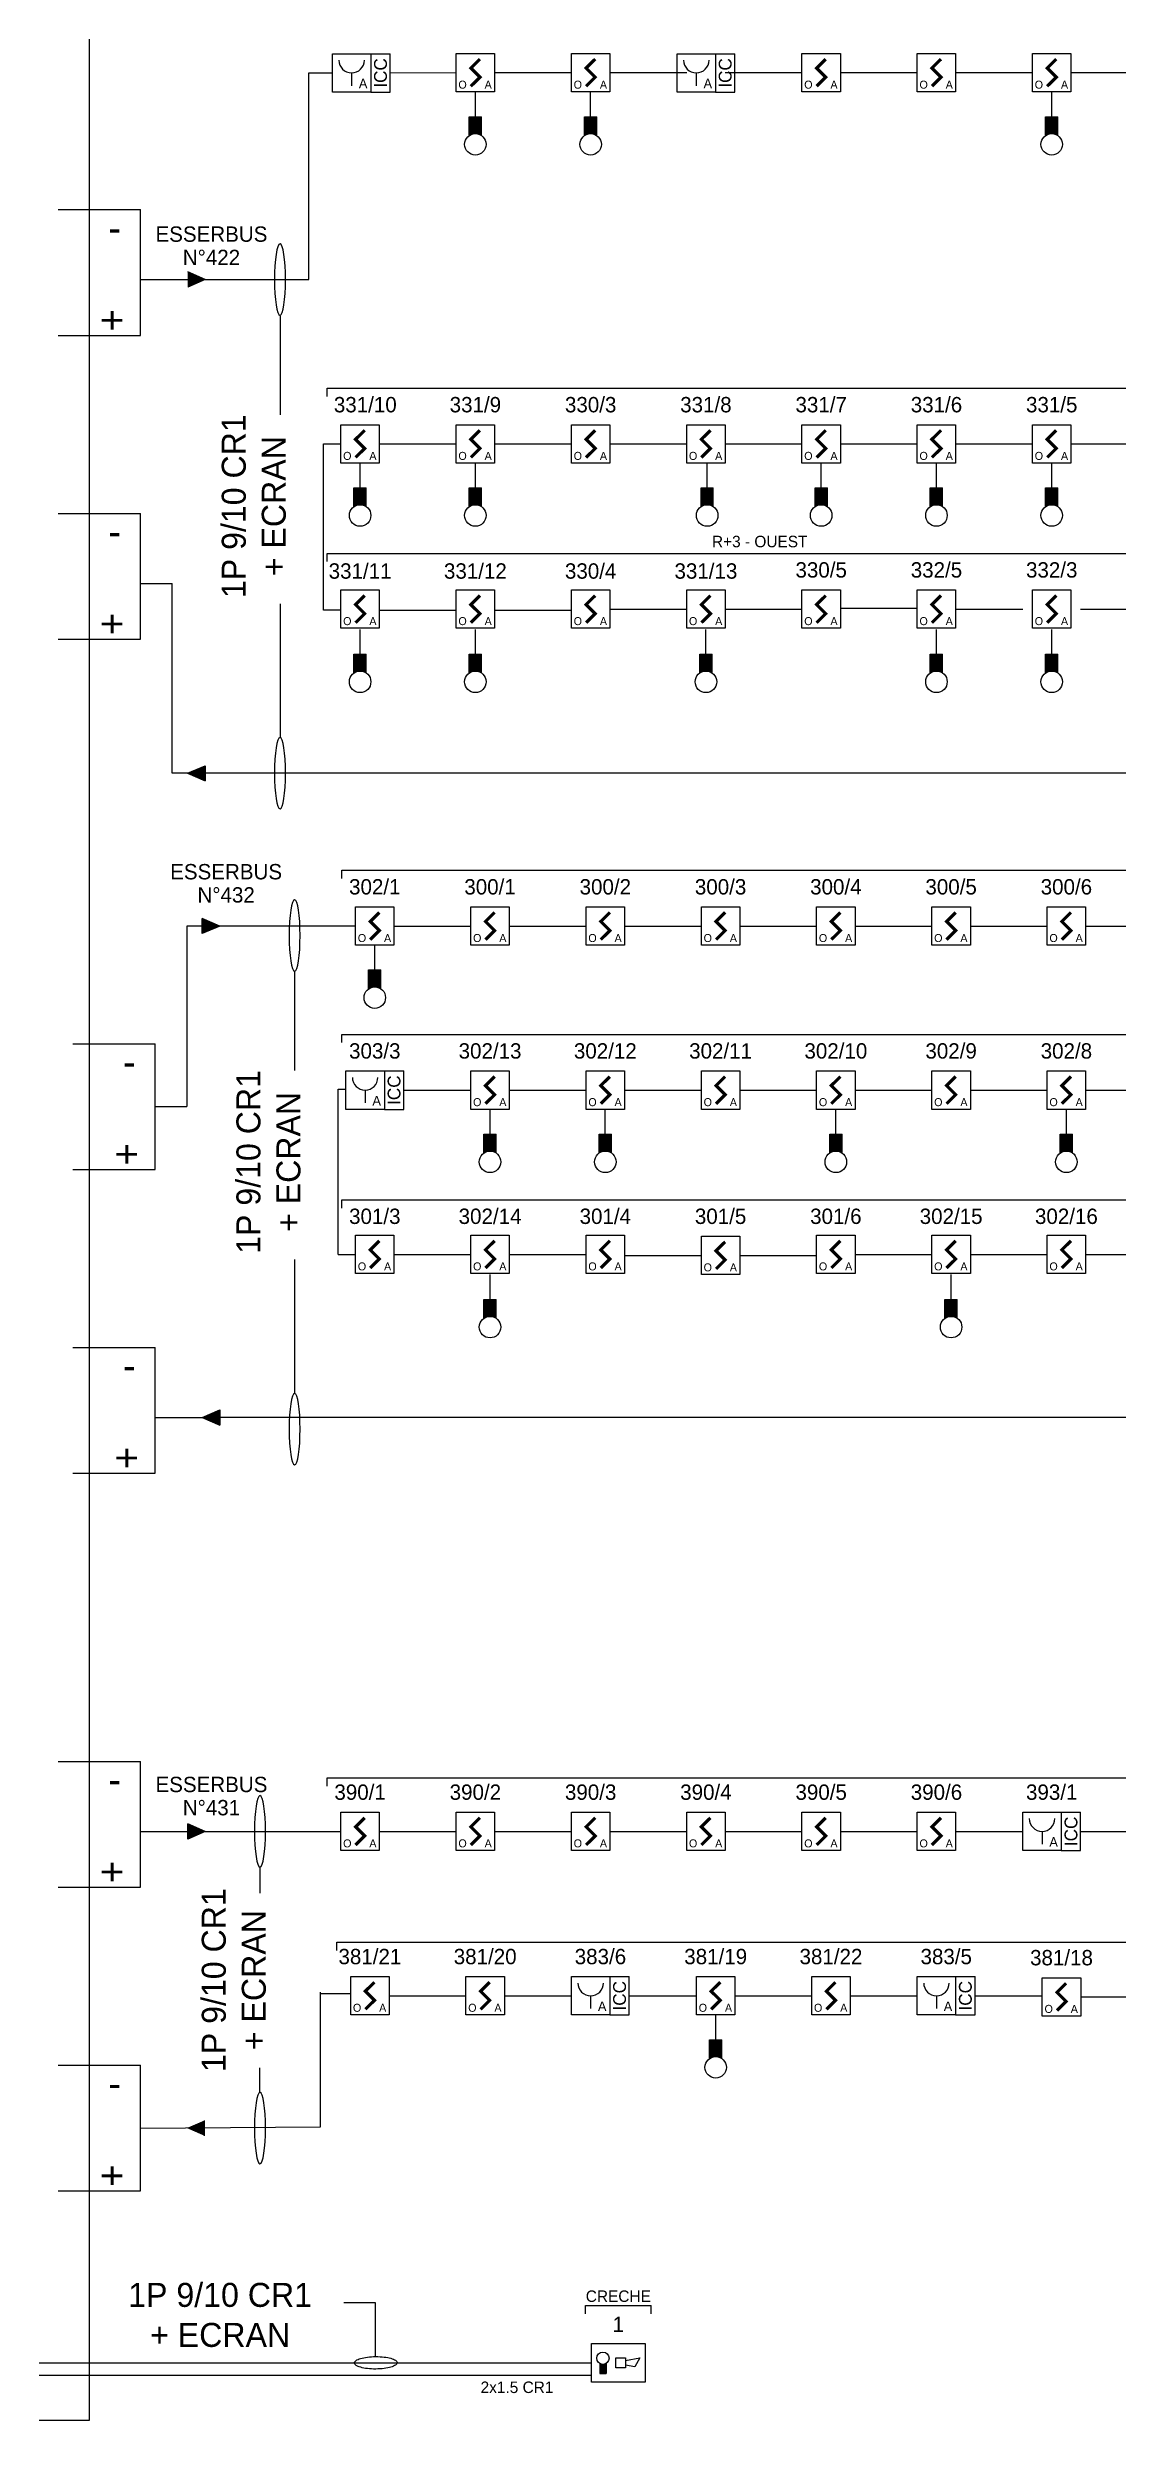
# Model space of a CAD drawing. Header units: millimetres. Extents: x 1942 to 3722, y 1044 to 1602.
# Drawn here: x 2149 to 2225.6, y 1335.1 to 1505 of the extents above; entities that cross this region are included whole.
import ezdxf
from ezdxf.enums import TextEntityAlignment as Align

# ---------------------------------------------------------------- set-up
doc = ezdxf.new("R2010")
doc.units = ezdxf.units.MM
doc.linetypes.add('ACAD_ISO06W100', pattern=[37.5, 24, -3, 0.5, -3, 0.5, -3, 0.5, -3])
for name, color, linetype in [('jcc-adressage', 6, 'Continuous'), ('JCC-CABLE1', 3, 'Continuous'), ('JCC-DECLENCHEUR MANUEL', 5, 'Continuous'), ('JCC-DECLENCHEUR MANUEL AVEC ISOLATEUR', 1, 'Continuous'), ('JCC-INDICATEUR ACTION', 1, 'Continuous'), ('JCC-LOCAUX', 130, 'Continuous'), ('JCC-NIVEAU', 4, 'Continuous'), ('JCC-REPETITEUR ALARME', 1, 'Continuous')]:
    doc.layers.add(name, color=color, linetype=linetype)
doc.layers.add('JCC-OPTIQUE', color=1, linetype='Continuous', lineweight=25)
doc.styles.add('LOCAUX', font='romans.shx', dxfattribs={"width": 0.75})
doc.styles.add('TEXTE', font='romans.shx')

# ---------------------------------------------------------------- blocks, each defined once
blk = doc.blocks.new('voa')
blk.add_lwpolyline([(-3, 3), (3, 3), (3, -3), (-3, -3)], close=True)
at = {"const_width": 0.5}
blk.add_lwpolyline([(0.71, 2.12), (-0.71, 0.71), (0.71, -0.71), (-0.71, -2.12)], dxfattribs=at)
at = {"flags": 1}
for tag, p in [('SYMB_GRAPH', (0.67, 7.09)), ('SYMB_VISIODEF', (0, 1.25)), ('SYMB_VIC', (0, 4.02)), ('ADRESSE', (0, -1.5)), ('ZONE', (0, -1.5)), ('IA', (0.12, -0.63)), ('METIER', (0, -3)), ('CENTRALE', (0.44, -8.82)), ('VARIANTE', (0.67, -11.67))]:
    blk.add_attdef(tag, text='', height=2.5, dxfattribs=at).set_placement(p, align=Align.CENTER)
for tag, height, p in [('LIBELLE', 2.5, (0, 4)), ('TYPE', 1.25, (-2, -2.5)), ('TECH', 1.25, (2, -2.5)), ('LIBELLEZONE', 2.5, (0, -6.5))]:
    blk.add_attdef(tag, text='', height=height).set_placement(p, align=Align.CENTER)
blk = doc.blocks.new('indicateur action')
at = {"layer": 'JCC-INDICATEUR ACTION'}
blk.add_hatch(color=0, dxfattribs=at).paths.add_polyline_path([(0.8, -0.05, -0.315344), (-0.8, -0.05), (-0.8, -2.5), (0.8, -2.5)])
at = {"layer": 'JCC-INDICATEUR ACTION', "color": 0}
for p, q in [((-0.8, -0.05), (-0.8, -2.5)), ((0.8, -2.5), (-0.8, -2.5)), ((0.8, -0.05), (0.8, -2.5))]:
    blk.add_line(p, q, dxfattribs=at)
blk.add_circle((0, 1.1), 1.4, dxfattribs=at)
at = {"layer": 'jcc-adressage', "style": 'TEXTE'}
blk.add_attdef('ADRESSE', text='', height=3, dxfattribs=at).set_placement((0, 5), align=Align.MIDDLE)
at = {"layer": 'JCC-LOCAUX', "style": 'LOCAUX', "width": 0.75, "flags": 8}
for p in [(0, 13.75), (0, 11.25), (0, 8.75)]:
    blk.add_attdef('PIECE', text='', height=1.75, dxfattribs=at).set_placement(p, align=Align.MIDDLE)
blk = doc.blocks.new('déclencheur manuel avec isolateur')
at = {"layer": 'JCC-DECLENCHEUR MANUEL AVEC ISOLATEUR', "color": 0}
for p, q in [((2.5, 2.5), (5.02, 2.5)), ((5.02, -2.5), (5.02, 2.5)), ((0, 0), (0, -1.66)), ((2.5, -2.5), (5.02, -2.5))]:
    blk.add_line(p, q, dxfattribs=at)
blk.add_lwpolyline([(-2.5, 2.5), (2.5, 2.5), (2.5, -2.5), (-2.5, -2.5)], close=True, dxfattribs=at)
blk.add_arc((0, 1.66), 1.66, 180, 0, dxfattribs=at)
at = {"layer": 'jcc-adressage', "style": 'TEXTE'}
blk.add_attdef('ADRESSE', text='', height=3, dxfattribs=at).set_placement((0, 5), align=Align.MIDDLE)
at = {"layer": 'JCC-DECLENCHEUR MANUEL AVEC ISOLATEUR', "color": 0}
blk.add_text('ICC', height=1.668, rotation=90, dxfattribs=at).set_placement((3.76, 0), align=Align.MIDDLE_CENTER)
blk.add_text('A', height=1.25, dxfattribs=at).set_placement((1.5, -2), align=Align.CENTER)
at = {"layer": 'JCC-LOCAUX', "style": 'LOCAUX', "width": 0.85, "flags": 8}
for p in [(0, 13.75), (0, 11.25), (0, 8.75)]:
    blk.add_attdef('PIECE', text='', height=1.75, dxfattribs=at).set_placement(p, align=Align.MIDDLE)
blk = doc.blocks.new('répétiteur alarme')
at = {"layer": 'JCC-REPETITEUR ALARME'}
blk.add_hatch(color=0, dxfattribs=at).paths.add_polyline_path([(-1.6, -0.09, -0.267949), (-2.4, -0.09), (-2.4, -1.4), (-1.6, -1.4)])
at = {"layer": 'JCC-REPETITEUR ALARME', "color": 0}
for p, q in [((0.94, 0.32), (2.8, 0.65)), ((2.8, 0.65), (2.15, -0.53)), ((-2.4, -0.09), (-2.4, -1.4)), ((-2.4, -1.4), (-1.6, -1.4)), ((-1.6, -0.09), (-1.6, -1.4)), ((2.15, -0.53), (0.94, -0.32))]:
    blk.add_line(p, q, dxfattribs=at)
for points in [[(-3.5, 2.5), (3.5, 2.5), (3.5, -2.5), (-3.5, -2.5)], [(-0.34, 0.64), (0.94, 0.64), (0.94, -0.64), (-0.34, -0.64)]]:
    blk.add_lwpolyline(points, close=True, dxfattribs=at)
blk.add_circle((-2, 0.6), 0.8, dxfattribs=at)
at = {"layer": 'jcc-adressage', "style": 'TEXTE'}
blk.add_attdef('ADRESSE', text='', height=3, dxfattribs=at).set_placement((0, 5), align=Align.MIDDLE)
at = {"layer": 'JCC-LOCAUX', "style": 'LOCAUX', "width": 0.85, "flags": 8}
for p in [(0, 13.75), (0, 11.25), (0, 8.75)]:
    blk.add_attdef('PIECE', text='', height=1.75, dxfattribs=at).set_placement(p, align=Align.MIDDLE)

msp = doc.modelspace()

# ---------------------------------------------------------------- hatches: boundary and pattern name
at = {"layer": 'JCC-CABLE1'}
for points in [[(2160.31, 1488.41), (2159.05, 1488.96), (2159.05, 1487.86)], [(2159.03, 1453.07), (2160.3, 1452.52), (2160.3, 1453.61)], [(2161.36, 1442.13), (2160.09, 1442.68), (2160.09, 1441.59)], [(2160.08, 1406.95), (2161.35, 1406.4), (2161.35, 1407.49)], [(2160.31, 1377.31), (2159.05, 1377.86), (2159.05, 1376.76)], [(2158.98, 1356.07), (2160.24, 1355.52), (2160.24, 1356.61)]]:
    msp.add_hatch(color=1, dxfattribs=at).paths.add_polyline_path(points)

# ---------------------------------------------------------------- linework, layer by layer
at = {"color": 1}
for p, q in [((2167.71, 1488.41), (2167.71, 1503.22)), ((2167.71, 1503.22), (2169.4, 1503.22)), ((2035.56, 1339.26), (2187.95, 1339.26))]:
    msp.add_line(p, q, dxfattribs=at)
at = {"color": 8}
msp.add_lwpolyline([(2152, 1335.13), (1966.44, 1335.13), (1966.44, 1564.16), (2152, 1564.16)], close=True, dxfattribs=at)
at = {"color": 4}
msp.add_lwpolyline([(2032.5, 1338.38), (2187.95, 1338.38)], dxfattribs=at)
at = {"layer": 'JCC-CABLE1'}
for p, q in [((2173.54, 1503.21), (2178.27, 1503.23)), ((2181.02, 1503.23), (2186.52, 1503.23)), ((2189.27, 1503.23), (2194.77, 1503.23)), ((2197.52, 1503.23), (2203.02, 1503.23)), ((2205.77, 1503.23), (2211.27, 1503.23)), ((2214.02, 1503.23), (2219.52, 1503.23)), ((2222.27, 1503.23), (2227.77, 1503.23)), ((2179.64, 1500.08), (2179.64, 1501.85)), ((2187.89, 1500.08), (2187.89, 1501.85)), ((2220.89, 1500.08), (2220.89, 1501.85)), ((2168.78, 1476.65), (2170.02, 1476.65)), ((2168.78, 1464.74), (2168.78, 1476.65)), ((2172.77, 1476.65), (2178.27, 1476.65)), ((2181.02, 1476.65), (2186.52, 1476.65)), ((2189.27, 1476.65), (2194.77, 1476.65)), ((2197.52, 1476.65), (2203.02, 1476.65)), ((2205.77, 1476.65), (2211.27, 1476.65)), ((2214.02, 1476.65), (2219.52, 1476.65)), ((2222.27, 1476.65), (2227.77, 1476.65)), ((2171.39, 1473.5), (2171.39, 1475.28)), ((2179.64, 1473.5), (2179.64, 1475.28)), ((2196.23, 1473.5), (2196.23, 1475.28)), ((2204.39, 1473.5), (2204.39, 1475.28)), ((2212.64, 1473.5), (2212.64, 1475.28)), ((2220.89, 1473.5), (2220.89, 1475.28)), ((2170.02, 1464.74), (2168.78, 1464.74)), ((2172.77, 1464.74), (2178.27, 1464.74)), ((2181.02, 1464.74), (2186.52, 1464.74)), ((2189.27, 1464.82), (2194.77, 1464.82)), ((2197.52, 1464.82), (2203.02, 1464.82)), ((2205.77, 1464.9), (2211.27, 1464.9)), ((2214.02, 1464.82), (2218.83, 1464.82)), ((2222.96, 1464.82), (2227.77, 1464.82)), ((2171.39, 1461.59), (2171.39, 1463.37)), ((2179.64, 1461.59), (2179.64, 1463.37)), ((2196.14, 1461.59), (2196.14, 1463.37)), ((2212.64, 1461.59), (2212.64, 1463.37)), ((2220.89, 1461.59), (2220.89, 1463.37)), ((2173.81, 1442.13), (2179.31, 1442.13)), ((2182.06, 1442.13), (2187.56, 1442.13)), ((2190.31, 1442.13), (2195.81, 1442.13)), ((2198.56, 1442.13), (2204.06, 1442.13)), ((2206.81, 1442.13), (2212.31, 1442.13)), ((2215.06, 1442.13), (2220.56, 1442.13)), ((2223.31, 1442.13), (2228.81, 1442.13)), ((2172.44, 1438.98), (2172.44, 1440.76)), ((2169.82, 1418.62), (2169.82, 1430.46)), ((2169.82, 1430.46), (2170.37, 1430.46)), ((2174.51, 1430.38), (2179.31, 1430.38)), ((2180.69, 1427.23), (2180.69, 1429)), ((2182.06, 1430.38), (2187.56, 1430.38)), ((2188.94, 1427.23), (2188.94, 1429)), ((2190.31, 1430.38), (2195.81, 1430.38)), ((2198.56, 1430.38), (2204.06, 1430.38)), ((2205.44, 1427.23), (2205.44, 1429)), ((2206.81, 1430.38), (2212.31, 1430.38)), ((2215.06, 1430.38), (2220.56, 1430.38)), ((2221.94, 1427.23), (2221.94, 1429)), ((2223.31, 1430.38), (2228.81, 1430.38)), ((2169.82, 1418.62), (2171.06, 1418.62)), ((2173.81, 1418.62), (2179.31, 1418.62)), ((2180.69, 1415.4), (2180.69, 1417.17)), ((2182.06, 1418.62), (2187.56, 1418.62)), ((2190.31, 1418.55), (2195.81, 1418.55)), ((2198.56, 1418.55), (2204.06, 1418.55)), ((2206.81, 1418.62), (2212.31, 1418.62)), ((2213.69, 1415.4), (2213.69, 1417.17)), ((2215.06, 1418.62), (2220.56, 1418.62)), ((2223.31, 1418.62), (2228.81, 1418.62)), ((2172.77, 1377.31), (2178.27, 1377.31)), ((2181.02, 1377.31), (2186.52, 1377.31)), ((2189.27, 1377.31), (2194.77, 1377.31)), ((2197.52, 1377.31), (2203.02, 1377.31)), ((2205.77, 1377.31), (2211.27, 1377.31)), ((2214.02, 1377.31), (2218.83, 1377.31)), ((2222.96, 1377.31), (2227.77, 1377.31)), ((2173.46, 1365.54), (2178.96, 1365.54)), ((2181.71, 1365.54), (2186.52, 1365.54)), ((2190.65, 1365.54), (2195.46, 1365.54)), ((2198.21, 1365.54), (2203.71, 1365.54)), ((2206.46, 1365.54), (2211.27, 1365.54)), ((2215.4, 1365.54), (2220.21, 1365.54)), ((2222.96, 1365.46), (2228.46, 1365.46)), ((2196.84, 1362.39), (2196.84, 1364.17))]:
    msp.add_line(p, q, dxfattribs=at)
at = {"layer": 'JCC-CABLE1', "color": 1}
for p, q in [((2149.79, 1493.42), (2155.67, 1493.42)), ((2155.67, 1484.42), (2155.67, 1493.42)), ((2155.67, 1488.41), (2167.71, 1488.41)), ((2160.31, 1488.41), (2159.05, 1488.96)), ((2160.31, 1488.41), (2159.05, 1487.86)), ((2165.66, 1485.79), (2165.66, 1478.74)), ((2149.79, 1484.42), (2155.67, 1484.42)), ((2149.79, 1471.67), (2155.67, 1471.67)), ((2155.67, 1462.67), (2155.67, 1471.67)), ((2155.67, 1466.66), (2157.94, 1466.66)), ((2165.66, 1465.21), (2165.66, 1455.63)), ((2149.79, 1462.67), (2155.67, 1462.67)), ((2159.03, 1453.07), (2160.3, 1453.61)), ((2159.03, 1453.07), (2160.3, 1452.52)), ((2160.3, 1453.61), (2160.3, 1452.52)), ((2160.09, 1441.59), (2160.09, 1442.68)), ((2161.36, 1442.13), (2160.09, 1442.68)), ((2161.36, 1442.13), (2160.09, 1441.59)), ((2166.7, 1438.84), (2166.7, 1431.78)), ((2150.83, 1433.7), (2156.71, 1433.7)), ((2156.71, 1424.71), (2156.71, 1433.7)), ((2156.71, 1429.2), (2158.98, 1429.2)), ((2150.83, 1424.71), (2156.71, 1424.71)), ((2166.7, 1418.25), (2166.7, 1408.67)), ((2150.83, 1411.95), (2156.71, 1411.95)), ((2156.71, 1402.96), (2156.71, 1411.95)), ((2156.71, 1406.95), (2161.35, 1406.95)), ((2160.08, 1406.95), (2161.35, 1407.49)), ((2160.08, 1406.95), (2161.35, 1406.4)), ((2161.35, 1407.49), (2161.35, 1406.4)), ((2150.83, 1402.96), (2156.71, 1402.96)), ((2149.79, 1382.32), (2155.67, 1382.32)), ((2155.67, 1373.32), (2155.67, 1382.32)), ((2155.67, 1377.31), (2170.02, 1377.31)), ((2159.05, 1376.76), (2159.05, 1377.86)), ((2160.31, 1377.31), (2159.05, 1377.86)), ((2160.31, 1377.31), (2159.05, 1376.76)), ((2149.79, 1373.32), (2155.67, 1373.32)), ((2168.55, 1365.71), (2170.71, 1365.71)), ((2149.79, 1360.57), (2155.67, 1360.57)), ((2155.67, 1351.57), (2155.67, 1360.57)), ((2155.67, 1356.07), (2168.55, 1356.16)), ((2160.24, 1356.61), (2160.24, 1355.52)), ((2149.79, 1351.57), (2155.67, 1351.57))]:
    msp.add_line(p, q, dxfattribs=at)
at = {"layer": 'JCC-CABLE1', "color": 1, "ltscale": 0.6}
for p, q in [((2318.52, 1453.07), (2157.94, 1453.07)), ((2373.05, 1406.95), (2161.35, 1406.95))]:
    msp.add_line(p, q, dxfattribs=at)
at = {"layer": 'JCC-CABLE1', "color": 1}
for points in [[(2157.94, 1453.07), (2157.94, 1466.66)], [(2171.06, 1442.13), (2158.98, 1442.13), (2158.98, 1429.2)], [(2164.22, 1374.75), (2164.22, 1372.89)], [(2168.55, 1356.16), (2168.55, 1365.8)], [(2164.22, 1358.63), (2164.22, 1360.38)], [(2172.5, 1339.7), (2172.5, 1343.56), (2170.23, 1343.56)]]:
    msp.add_lwpolyline(points, dxfattribs=at)
at = {"layer": 'JCC-CABLE1', "color": 1, "extrusion": (0, 0, -1)}
for centre in [(2165.66, 1488.41), (2165.66, 1453.07), (2166.7, 1441.45), (2166.7, 1406.11), (2164.22, 1377.31), (2164.22, 1356.07)]:
    msp.add_ellipse(centre, major_axis=(0, -2.56), ratio=0.154273, dxfattribs=at)
at = {"layer": 'JCC-CABLE1', "color": 1, "linetype": 'ACAD_ISO06W100'}
msp.add_ellipse((2172.51, 1339.26), major_axis=(1.53, 0.01), ratio=0.29085, start_param=-1.570796, end_param=4.712389, dxfattribs=at)
at = {"layer": 'JCC-NIVEAU'}
for p, q in [((2169.03, 1480.05), (2169.03, 1480.64)), ((2169.03, 1480.64), (2297.5, 1480.64)), ((2169.03, 1468.81), (2239.75, 1468.81)), ((2169.03, 1468.22), (2169.03, 1468.81)), ((2170.08, 1446.12), (2372.8, 1446.12)), ((2170.08, 1445.53), (2170.08, 1446.12)), ((2170.08, 1434.37), (2372.8, 1434.37)), ((2170.08, 1433.78), (2170.08, 1434.37)), ((2170.08, 1422.53), (2372.8, 1422.53)), ((2170.08, 1421.94), (2170.08, 1422.53)), ((2169.03, 1381.14), (2371.75, 1381.14)), ((2169.03, 1380.55), (2169.03, 1381.14)), ((2169.72, 1369.37), (2371.75, 1369.39)), ((2169.72, 1368.78), (2169.72, 1369.37)), ((2187.51, 1343.36), (2192.21, 1343.36)), ((2187.51, 1342.77), (2187.51, 1343.36)), ((2192.21, 1342.77), (2192.21, 1343.36))]:
    msp.add_line(p, q, dxfattribs=at)

# ---------------------------------------------------------------- block references
at = {"layer": 'JCC-DECLENCHEUR MANUEL', "xscale": 0.55, "yscale": 0.55, "zscale": 0.55}
for p in [(2170.78, 1503.21), (2195.45, 1503.21), (2171.75, 1430.38), (2220.2, 1377.31), (2187.89, 1365.54), (2212.64, 1365.54)]:
    msp.add_blockref('déclencheur manuel avec isolateur', p, dxfattribs=at)
at = {"layer": 'JCC-INDICATEUR ACTION', "xscale": 0.55, "yscale": 0.55, "zscale": 0.55, "rotation": 180}
for p in [(2179.64, 1498.7), (2187.89, 1498.7), (2220.89, 1498.7), (2171.39, 1472.13), (2179.64, 1472.13), (2196.23, 1472.13), (2204.39, 1472.13), (2212.64, 1472.13), (2220.89, 1472.13), (2171.39, 1460.22), (2179.64, 1460.22), (2196.14, 1460.22), (2212.64, 1460.22), (2220.89, 1460.22), (2172.44, 1437.61), (2180.69, 1425.85), (2188.94, 1425.85), (2205.44, 1425.85), (2221.94, 1425.85), (2180.69, 1414.02), (2213.69, 1414.02), (2196.84, 1361.02)]:
    msp.add_blockref('indicateur action', p, dxfattribs=at)
at = {"layer": 'JCC-OPTIQUE'}
for p, xscale, yscale, zscale in [((2179.64, 1503.23), 0.4583333333332917, 0.4583333333332917, 0.4583333333332917), ((2187.89, 1503.23), 0.4583333333332917, 0.4583333333332917, 0.4583333333332917), ((2204.39, 1503.23), 0.4583333333333542, 0.4583333333333542, 0.4583333333333542), ((2212.64, 1503.23), 0.4583333333333542, 0.4583333333333542, 0.4583333333333542), ((2220.89, 1503.23), 0.4583333333333542, 0.4583333333333542, 0.4583333333333542), ((2171.39, 1476.65), 0.4583333333332917, 0.4583333333332917, 0.4583333333332917), ((2179.64, 1476.65), 0.4583333333332917, 0.4583333333332917, 0.4583333333332917), ((2187.89, 1476.65), 0.4583333333332917, 0.4583333333332917, 0.4583333333332917), ((2196.14, 1476.65), 0.4583333333333542, 0.4583333333333542, 0.4583333333333542), ((2204.39, 1476.65), 0.4583333333333542, 0.4583333333333542, 0.4583333333333542), ((2212.64, 1476.65), 0.4583333333333542, 0.4583333333333542, 0.4583333333333542), ((2220.89, 1476.65), 0.4583333333333542, 0.4583333333333542, 0.4583333333333542), ((2171.39, 1464.82), 0.4583333333332917, 0.4583333333332917, 0.4583333333332917), ((2179.64, 1464.82), 0.4583333333332917, 0.4583333333332917, 0.4583333333332917), ((2187.89, 1464.82), 0.4583333333333542, 0.4583333333333542, 0.4583333333333542), ((2196.14, 1464.82), 0.4583333333333542, 0.4583333333333542, 0.4583333333333542), ((2204.39, 1464.82), 0.4583333333333542, 0.4583333333333542, 0.4583333333333542), ((2212.64, 1464.82), 0.4583333333332917, 0.4583333333332917, 0.4583333333332917), ((2220.89, 1464.82), 0.4583333333332917, 0.4583333333332917, 0.4583333333332917), ((2172.44, 1442.13), 0.4583333333332917, 0.4583333333332917, 0.4583333333332917), ((2180.69, 1442.13), 0.4583333333332917, 0.4583333333332917, 0.4583333333332917), ((2188.94, 1442.13), 0.4583333333333542, 0.4583333333333542, 0.4583333333333542), ((2197.19, 1442.13), 0.4583333333333542, 0.4583333333333542, 0.4583333333333542), ((2205.44, 1442.13), 0.4583333333333542, 0.4583333333333542, 0.4583333333333542), ((2213.69, 1442.13), 0.4583333333333542, 0.4583333333333542, 0.4583333333333542), ((2221.94, 1442.13), 0.4583333333333542, 0.4583333333333542, 0.4583333333333542), ((2180.69, 1430.38), 0.4583333333332917, 0.4583333333332917, 0.4583333333332917), ((2188.94, 1430.38), 0.4583333333332917, 0.4583333333332917, 0.4583333333332917), ((2197.19, 1430.38), 0.4583333333333542, 0.4583333333333542, 0.4583333333333542), ((2205.44, 1430.38), 0.4583333333333542, 0.4583333333333542, 0.4583333333333542), ((2213.69, 1430.38), 0.4583333333333542, 0.4583333333333542, 0.4583333333333542), ((2221.94, 1430.38), 0.4583333333333542, 0.4583333333333542, 0.4583333333333542), ((2172.44, 1418.62), 0.4583333333332917, 0.4583333333332917, 0.4583333333332917), ((2180.69, 1418.62), 0.4583333333332917, 0.4583333333332917, 0.4583333333332917), ((2188.94, 1418.62), 0.4583333333332917, 0.4583333333332917, 0.4583333333332917), ((2197.19, 1418.55), 0.4583333333332917, 0.4583333333332917, 0.4583333333332917), ((2205.44, 1418.62), 0.4583333333333542, 0.4583333333333542, 0.4583333333333542), ((2213.69, 1418.62), 0.4583333333333542, 0.4583333333333542, 0.4583333333333542), ((2221.94, 1418.62), 0.4583333333333542, 0.4583333333333542, 0.4583333333333542), ((2171.39, 1377.31), 0.4583333333333542, 0.4583333333333542, 0.4583333333333542), ((2179.64, 1377.31), 0.4583333333333542, 0.4583333333333542, 0.4583333333333542), ((2187.89, 1377.31), 0.4583333333333542, 0.4583333333333542, 0.4583333333333542), ((2196.14, 1377.31), 0.4583333333333542, 0.4583333333333542, 0.4583333333333542), ((2204.39, 1377.31), 0.4583333333333542, 0.4583333333333542, 0.4583333333333542), ((2212.64, 1377.31), 0.4583333333333542, 0.4583333333333542, 0.4583333333333542), ((2172.09, 1365.54), 0.4583333333333542, 0.4583333333333542, 0.4583333333333542), ((2180.34, 1365.54), 0.4583333333333542, 0.4583333333333542, 0.4583333333333542), ((2196.84, 1365.54), 0.4583333333333542, 0.4583333333333542, 0.4583333333333542), ((2205.09, 1365.54), 0.4583333333333542, 0.4583333333333542, 0.4583333333333542), ((2221.59, 1365.46), 0.4583333333333542, 0.4583333333333542, 0.4583333333333542)]:
    msp.add_blockref('voa', p, dxfattribs=dict(at, xscale=xscale, yscale=yscale, zscale=zscale)).add_auto_attribs({'TECH': 'A', 'TYPE': 'O'})
at = {"layer": 'JCC-REPETITEUR ALARME', "xscale": 0.55, "yscale": 0.55, "zscale": 0.05500000000000001}
msp.add_blockref('répétiteur alarme', (2189.87, 1339.26), dxfattribs=at)

# ---------------------------------------------------------------- texts
at = {"layer": 'jcc-adressage'}
for s, p in [('331/10', (2171.76, 1479.48)), ('331/9', (2179.64, 1479.48)), ('330/3', (2187.89, 1479.48)), ('331/8', (2196.14, 1479.48)), ('331/7', (2204.39, 1479.48)), ('331/6', (2212.64, 1479.48)), ('331/5', (2220.89, 1479.48)), ('331/11', (2171.39, 1467.57)), ('331/12', (2179.64, 1467.57)), ('330/4', (2187.89, 1467.57)), ('331/13', (2196.14, 1467.57)), ('330/5', (2204.39, 1467.65)), ('332/5', (2212.64, 1467.65)), ('332/3', (2220.89, 1467.65)), ('302/1', (2172.44, 1444.96)), ('300/1', (2180.69, 1444.96)), ('300/2', (2188.94, 1444.96)), ('300/3', (2197.19, 1444.96)), ('300/4', (2205.44, 1444.96)), ('300/5', (2213.69, 1444.96)), ('300/6', (2221.94, 1444.96)), ('303/3', (2172.44, 1433.21)), ('302/13', (2180.69, 1433.21)), ('302/12', (2188.94, 1433.21)), ('302/11', (2197.19, 1433.21)), ('302/10', (2205.44, 1433.21)), ('302/9', (2213.69, 1433.21)), ('302/8', (2221.94, 1433.21)), ('301/3', (2172.44, 1421.37)), ('302/14', (2180.69, 1421.37)), ('301/4', (2188.94, 1421.37)), ('301/5', (2197.19, 1421.37)), ('301/6', (2205.44, 1421.37)), ('302/15', (2213.69, 1421.37)), ('302/16', (2221.94, 1421.37)), ('390/1', (2171.39, 1380.14)), ('390/2', (2179.64, 1380.14)), ('390/3', (2187.89, 1380.14)), ('390/4', (2196.14, 1380.14)), ('390/5', (2204.39, 1380.14)), ('390/6', (2212.64, 1380.14)), ('393/1', (2220.89, 1380.14)), ('381/21', (2172.09, 1368.37)), ('381/20', (2180.34, 1368.37)), ('383/6', (2188.59, 1368.37)), ('381/19', (2196.84, 1368.37)), ('381/22', (2205.09, 1368.37)), ('383/5', (2213.34, 1368.37)), ('381/18', (2221.59, 1368.29)), ('1', (2189.87, 1342.01))]:
    msp.add_text(s, height=1.1, dxfattribs=at).set_placement(p, align=Align.MIDDLE)
at = {"layer": 'JCC-CABLE1', "color": 1}
for s, p in [('ESSERBUS', (2160.75, 1491.67)), ('N°422', (2160.75, 1490.01)), ('ESSERBUS', (2161.8, 1446.02)), ('N°432', (2161.8, 1444.36)), ('ESSERBUS', (2160.75, 1380.67)), ('N°431', (2160.75, 1379.01))]:
    msp.add_text(s, height=1.1, dxfattribs=at).set_placement(p, align=Align.MIDDLE)
at = {"layer": 'JCC-CABLE1', "color": 1, "width": 42.2841, "attachment_point": 5}
for s, insert, char_height in [('-', (2153.82, 1492.13), 2.06), ('-', (2153.82, 1470.38), 2.06), ('-', (2154.87, 1432.42), 2.06), ('-', (2154.87, 1410.67), 2.06), ('-', (2153.82, 1381.03), 2.06), ('-', (2153.82, 1359.28), 2.06), ('1P 9/10 CR1\\P+ ECRAN', (2161.37, 1342.68), 1.7188)]:
    msp.add_mtext(s, dxfattribs=dict(at, insert=insert, char_height=char_height))
at = {"layer": 'JCC-CABLE1', "color": 1, "width": 42.2841, "attachment_point": 5, "rotation": 90}
for s, insert, char_height in [('+', (2153.6, 1485.5), 2.06), ('1P 9/10 CR1\\P+ ECRAN', (2163.79, 1472.19), 1.7188), ('+', (2153.6, 1463.75), 2.06), ('1P 9/10 CR1\\P+ ECRAN', (2164.84, 1425.24), 1.7188), ('+', (2154.65, 1425.79), 2.06), ('+', (2154.65, 1404.04), 2.06), ('+', (2153.6, 1374.4), 2.06), ('1P 9/10 CR1\\P+ ECRAN', (2162.36, 1366.66), 1.7188), ('+', (2153.6, 1352.65), 2.06)]:
    msp.add_mtext(s, dxfattribs=dict(at, insert=insert, char_height=char_height))
at = {"layer": 'JCC-NIVEAU'}
for s, p in [('R+3 - OUEST', (2199.99, 1469.66)), ('CRECHE', (2189.87, 1344.03)), ('2x1.5 CR1', (2182.62, 1337.51))]:
    msp.add_text(s, height=0.825, dxfattribs=at).set_placement(p, align=Align.MIDDLE)

doc.saveas('drawing.dxf')
